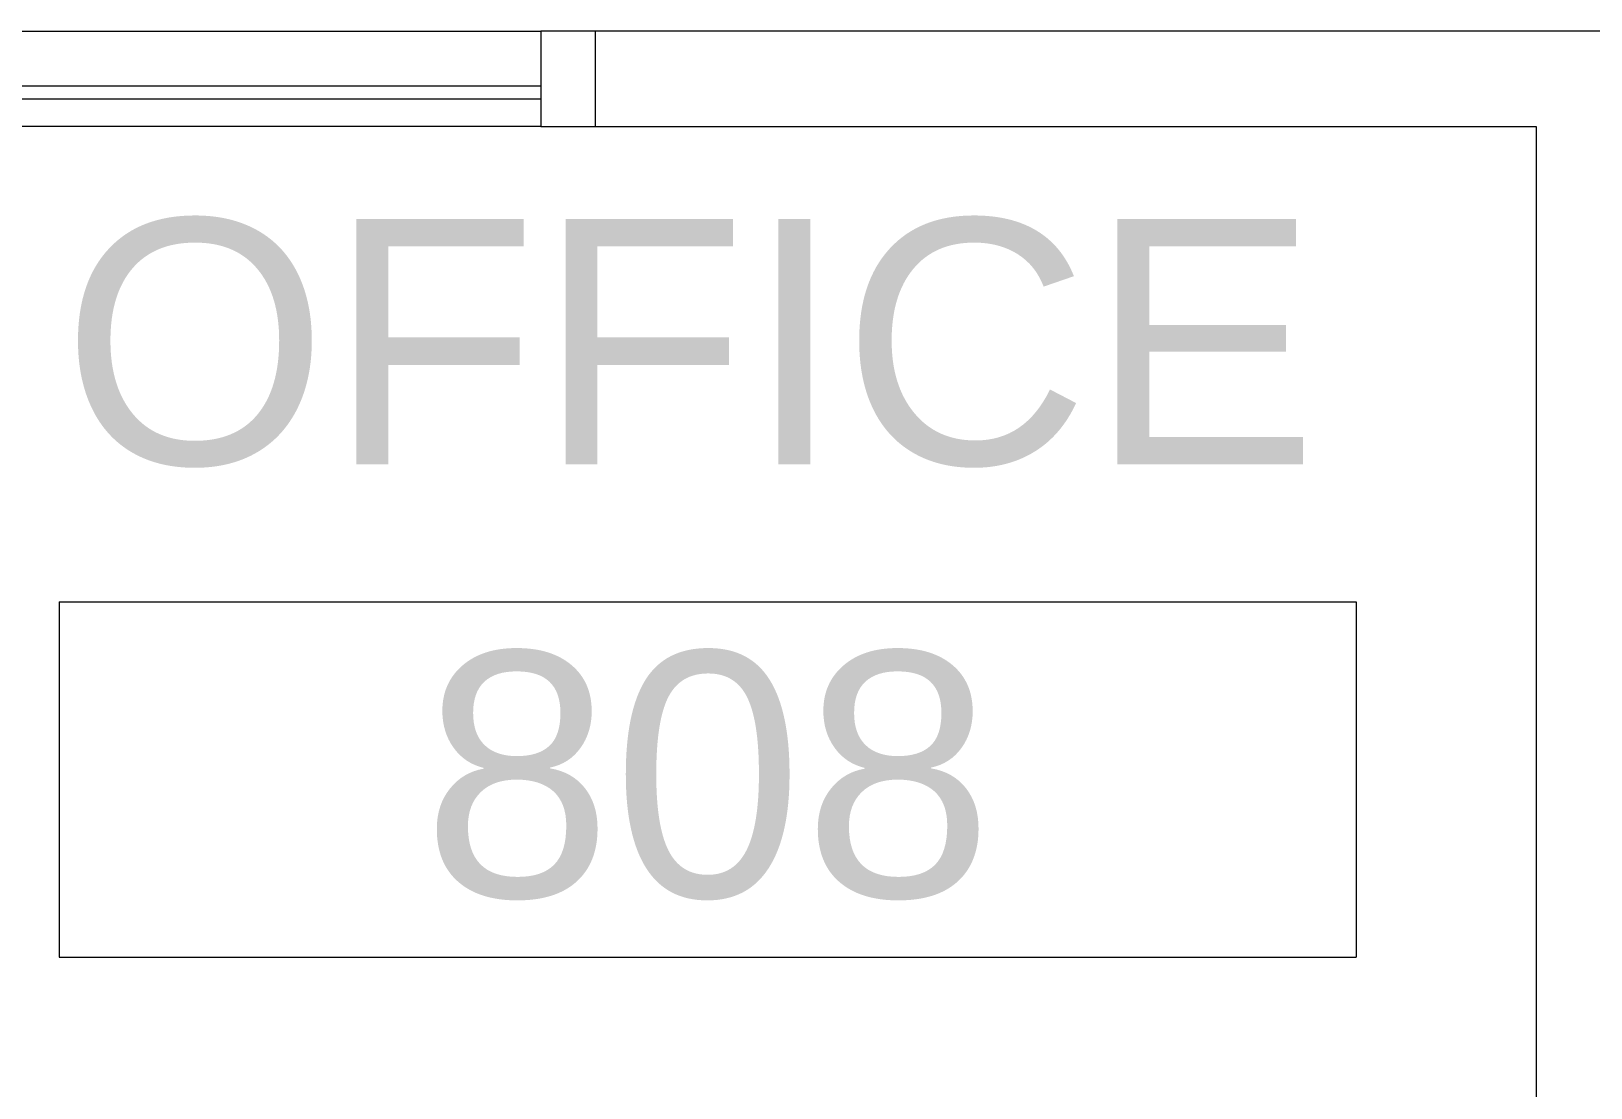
# Model space of a CAD drawing. Header units: inches. Extents: x 1 to 4637, y -664 to 702.
# Drawn here: x 2611.1 to 2668.3, y -530 to -491.2 of the extents above; entities that cross this region are included whole.
import ezdxf

# ---------------------------------------------------------------- set-up
doc = ezdxf.new("R2010")
doc.units = ezdxf.units.IN
doc.header["$MEASUREMENT"] = 0
for name, color, linetype, lineweight in [('A-AREA-IDEN', 2, 'Continuous', 20), ('A-DOOR', 31, 'Continuous', 9), ('A-DOOR-FRAM', 31, 'Continuous', 9), ('A-GLAZ', 151, 'Continuous', 9), ('I-WALL', 2, 'Continuous', 9)]:
    doc.layers.add(name, color=color, linetype=linetype, lineweight=lineweight)
doc.styles.add('Arial', font='arial.ttf', dxfattribs={"height": 9})

# ---------------------------------------------------------------- blocks, each defined once
blk = doc.blocks.new('Single-Flush - With Sidelight - 36_ x 96_-2457192-New Construction - Tel_Data_Elec Plan')
at = {"layer": 'A-DOOR-FRAM', "color": 250, "lineweight": 20}
blk.add_line((58, 1.75), (58, -1.75), dxfattribs=at)
at = {"layer": 'A-GLAZ', "color": 250, "lineweight": 20}
for p, q in [((20, -0.25), (56, -0.25)), ((56, -0.25), (56, -0.75)), ((56, -0.75), (20, -0.75))]:
    blk.add_line(p, q, dxfattribs=at)
blk = doc.blocks.new('FORM Room Tag - Name _ Number-2260771-New Construction - Tel_Data_Elec Plan')
at = {"layer": 'A-AREA-IDEN'}
for p, q in [((-0.24443, -0.02311), (-0.24443, -0.15886)), ((-0.24443, -0.02311), (0.2515, -0.02311)), ((0.2515, -0.02311), (0.2515, -0.15886)), ((-0.24443, -0.15886), (0.2515, -0.15886))]:
    blk.add_line(p, q, dxfattribs=at)

msp = doc.modelspace()

# ---------------------------------------------------------------- linework, layer by layer
at = {"layer": 'I-WALL', "lineweight": 13}
for p, q in [((2593.759, -491.228), (2629.759, -491.228)), ((2629.759, -494.728), (2593.759, -494.728))]:
    msp.add_line(p, q, dxfattribs=at)
at = {"layer": 'I-WALL', "color": 250, "lineweight": 20}
for p, q in [((2706.313, -491.228), (2629.759, -491.228)), ((2629.759, -491.228), (2629.759, -494.728)), ((2629.759, -494.728), (2666.286, -494.728)), ((2666.286, -494.728), (2666.286, -642.79))]:
    msp.add_line(p, q, dxfattribs=at)

# ---------------------------------------------------------------- block references
at = {"layer": 'A-AREA-IDEN', "xscale": 95.99999999999994, "yscale": 95.99999999999994, "zscale": 95.99999999999994}
msp.add_blockref('FORM Room Tag - Name _ Number-2260771-New Construction - Tel_Data_Elec Plan', (2635.543, -509.96), dxfattribs=at)
at = {"layer": 'A-DOOR', "lineweight": 13}
msp.add_blockref('Single-Flush - With Sidelight - 36_ x 96_-2457192-New Construction - Tel_Data_Elec Plan', (2573.759, -492.978), dxfattribs=at)

# ---------------------------------------------------------------- texts
at = {"layer": 'A-AREA-IDEN', "lineweight": 9, "char_height": 9, "attachment_point": 1, "style": 'Arial'}
for s, insert, width in [('OFFICE', (2612.177, -498.125), 56.358), ('808', (2625.397, -514.003), 25.452)]:
    msp.add_mtext(s, dxfattribs=dict(at, insert=insert, width=width))

doc.saveas('drawing.dxf')
